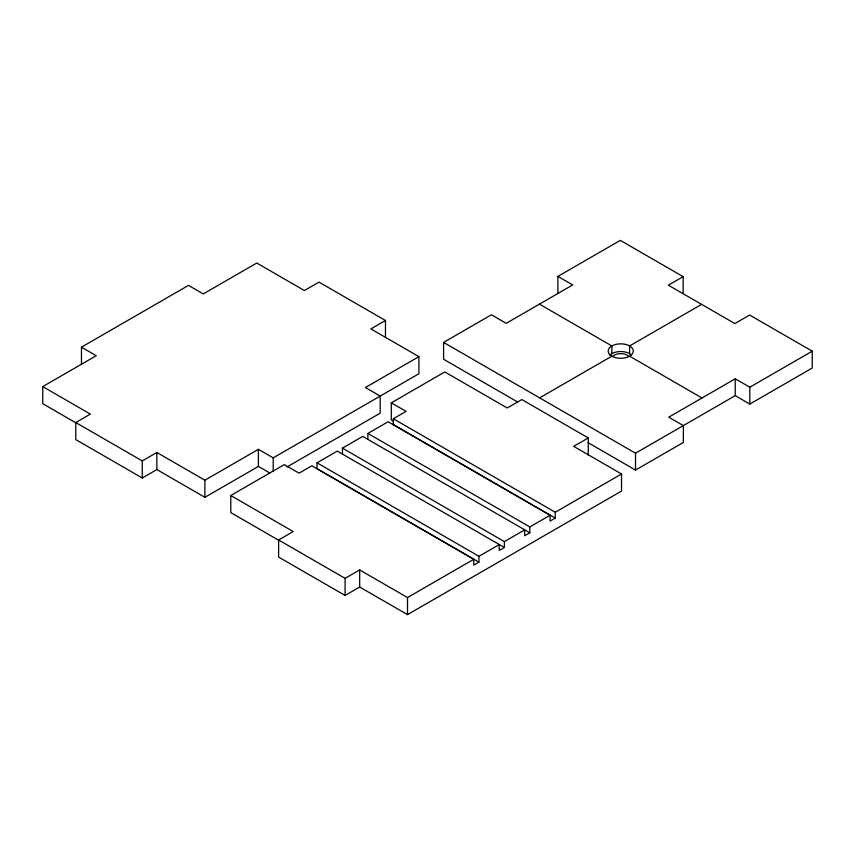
<?xml version="1.0" encoding="UTF-8"?>
<svg xmlns="http://www.w3.org/2000/svg" width="855" height="855" viewBox="0 0 855 855"><rect width="100%" height="100%" fill="white"/><g stroke="black" fill="none" stroke-linecap="round" stroke-linejoin="round"><path stroke-width="1.28" d="M81.46 364.251L81.46 347.173L188.474 285.388L203.266 293.928L256.778 263.041L304.401 290.54L318.99 282.107L385.466 320.497L385.466 337.575M76.768 423.332L42.75 403.688L42.75 386.599L96.252 355.712L81.46 347.173M269.774 472.975L258.392 466.403L204.89 497.3L156.85 469.566L142.261 477.988L75.785 439.609L75.785 422.53L90.374 414.098L42.75 386.599M75.785 422.53L142.261 460.909L156.85 452.477L204.89 480.211L258.392 449.324L273.194 457.863L418.907 373.731L418.907 356.653L370.878 328.918L385.466 320.497M418.907 356.653L365.406 387.539L380.197 396.079L380.197 413.168L287.002 466.98M517.585 401.978L443.585 359.25L443.585 342.406L491.422 314.79L506.213 323.329L572.69 284.95L557.898 276.411L557.898 293.254M557.898 276.411L620.313 240.373L683.145 276.646L683.145 293.489M279.329 540.627L230.775 512.594L230.775 495.515L284.288 464.618L299.079 473.168L311.851 465.793L473.788 559.288L473.788 565.134L478.95 562.152L478.95 556.306L317.013 462.812L317.013 468.658L478.95 562.152M393.578 421.237L391.301 419.923L391.301 402.844L444.803 371.946L507.229 407.985L521.817 399.563L588.293 437.942L588.293 455.031M317.013 462.812L337.287 451.109L504.386 547.467L504.386 541.621L342.449 448.127L342.449 453.973M342.449 448.127L362.723 436.424L529.822 532.783L529.822 526.926L367.885 433.442L367.885 439.288M367.885 433.442L388.159 421.739L550.096 515.234L550.096 521.08L555.258 518.098L555.258 512.241L393.321 418.758L393.321 424.604L555.258 518.098M393.321 418.758L406.093 411.383L391.301 402.844M683.145 276.646L668.354 285.185L734.83 323.564L749.621 315.025L812.25 351.181L812.25 368.024L749.824 404.073L735.236 395.641L635.522 453.214L443.585 342.406M588.293 437.942L573.705 446.363L621.532 473.98L621.532 491.069L407.514 614.627L359.677 587.022L345.089 595.443L278.612 557.065L278.612 539.975L293.201 531.554L230.775 495.515M539.655 397.864L611.859 356.182A12.536 7.235 0 0 0 632.839 352.933A12.536 7.235 0 0 0 617.481 344.073A12.536 7.235 0 0 0 611.859 356.182M701.592 304.369L629.59 345.944L629.59 353.66M278.612 539.975L345.089 578.354L359.677 569.932L407.514 597.549L473.788 559.288M812.25 351.181L749.824 387.219L735.236 378.797L668.76 417.176L683.348 425.598L683.348 442.452L635.522 470.068L588.112 442.698M478.95 556.306L499.224 544.603L499.224 550.449L504.386 547.467M504.386 541.621L524.66 529.918L524.66 535.764L529.822 532.783M529.822 526.926L550.096 515.234M555.258 512.241L621.532 473.98M539.452 304.145L611.859 345.944L611.859 353.66M629.59 356.182L701.998 397.981M749.824 387.219L749.824 404.073M735.236 378.797L735.236 395.641M635.522 453.214L635.522 470.068M407.514 597.549L407.514 614.627M359.677 569.932L359.677 587.022M345.089 578.354L345.089 595.443M273.194 457.863L273.194 471.009M258.392 449.324L258.392 466.403M204.89 480.211L204.89 497.3M156.85 452.477L156.85 469.566M142.261 460.909L142.261 477.988M612.971 356.204A8.956 5.173 0 0 1 628.478 356.204M609.861 355.167A12.536 7.235 0 0 1 631.589 355.167"/></g></svg>
